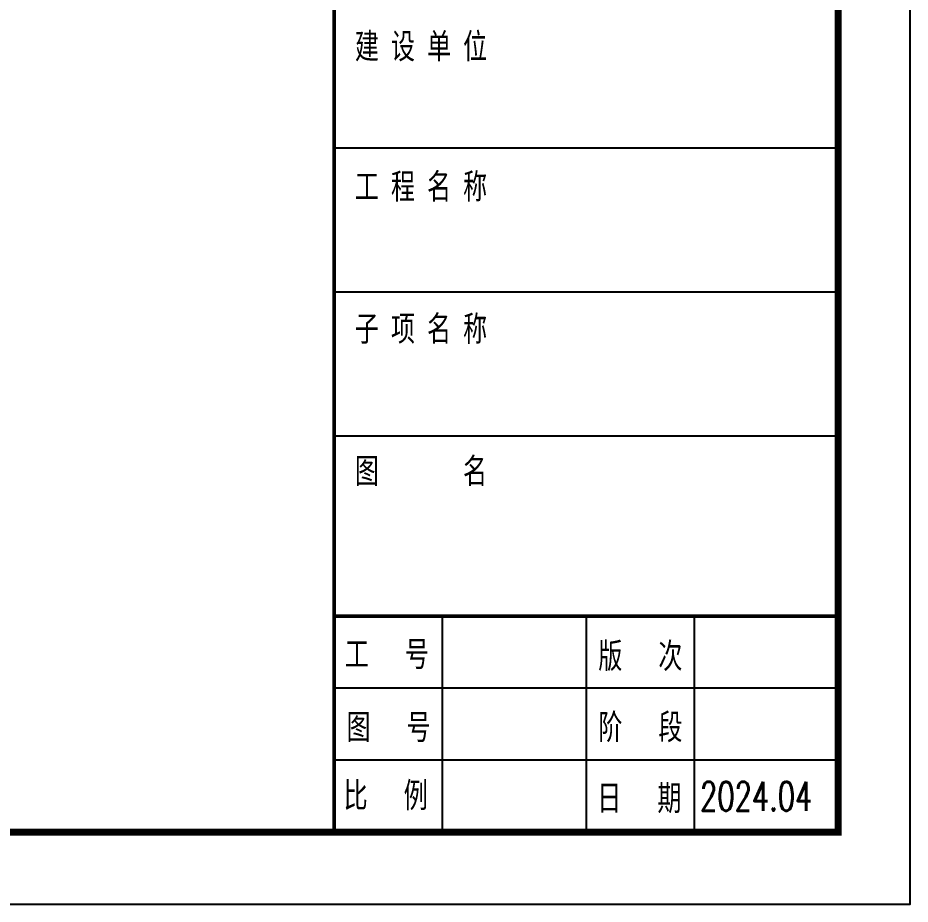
# Model space of a CAD drawing. Extents: x 1738143 to 1822243, y -608375 to -303375.
# Drawn here: x 1809851 to 1822243, y -546975 to -534663 of the extents above; entities that cross this region are included whole.
import ezdxf
from ezdxf.enums import TextEntityAlignment as Align

# ---------------------------------------------------------------- set-up
doc = ezdxf.new("R2018")
doc.units = 0
doc.header["$LTSCALE"] = 1000
doc.header["$MEASUREMENT"] = 0
doc.layers.add('TK', color=4, linetype='Continuous')
doc.styles.add('HZTXT1', font='romans.shx', dxfattribs={"width": 0.7, "bigfont": 'GBHZFS.SHX'})
doc.styles.get("Standard").update_dxf_attribs({"font": 'gbenor.shx', "bigfont": 'gbcbig.shx'})
doc.styles.add('黑体', font='simhei.ttf')

# ---------------------------------------------------------------- blocks, each defined once
blk = doc.blocks.new('*U633')
at = {"color": 3}
blk.add_lwpolyline([(-84100, 0), (0, 0), (0, 59400), (-84100, 59400)], close=True, dxfattribs=at)
at = {"color": 3, "const_width": 100}
blk.add_lwpolyline([(-81600, 1000), (-1000, 1000), (-1000, 58400), (-81600, 58400)], close=True, dxfattribs=at)
at = {"layer": 'TK', "color": 2}
for p, q in [((-1000, 10500), (-8000, 10500)), ((-1000, 8500), (-8000, 8500)), ((-1000, 6500), (-8000, 6500)), ((-1000, 4000), (-8000, 4000)), ((-6500, 4000), (-6500, 1000)), ((-4500, 4000), (-4500, 1000)), ((-3000, 4000), (-3000, 1000)), ((-1000, 3000), (-8000, 3000)), ((-1000, 2000), (-8000, 2000))]:
    blk.add_line(p, q, dxfattribs=at)
at = {"layer": 'TK', "color": 2, "const_width": 50, "flags": 128}
for points in [[(-8000, 41000), (-8000, 1000)], [(-1000, 4000), (-8000, 4000)]]:
    blk.add_lwpolyline(points, dxfattribs=at)
at = {"layer": 'TK', "color": 2, "ltscale": 0.6, "style": '黑体', "width": 0.7}
for s, p in [('建 设 单 位', (-7711, 11745)), ('工 程 名 称', (-7711, 9798)), ('子 项 名 称', (-7711, 7822)), ('图       名', (-7711, 5845)), ('工   号', (-7850, 3303)), ('版   次', (-4331, 3278)), ('图   号', (-7827, 2289)), ('阶   段', (-4331, 2289)), ('比   例', (-7868, 1342)), ('日   期', (-4346, 1303))]:
    blk.add_text(s, height=350, dxfattribs=at).set_placement(p)
at = {"layer": 'TK', "color": 4, "style": 'HZTXT1'}
for tag, height, width, p in [('项目负责1', 400, 0.6, (-4500, 19196)), ('项目负责2', 400, 0.6, (-4500, 18296)), ('专责', 400, 0.6, (-4500, 17396)), ('审定', 400, 0.6, (-4500, 16496)), ('审核', 400, 0.6, (-4500, 15596)), ('校对', 400, 0.6, (-4500, 14696)), ('设计', 400, 0.6, (-4500, 13796)), ('绘图', 400, 0.6, (-4500, 12896)), ('建设单位', 450, 0.6, (-4500, 11050)), ('工号', 400, 0.5, (-5501, 3507)), ('版次', 400, 0.7, (-2138, 3498)), ('阶段', 400, 0.7, (-2138, 2498)), ('比例', 400, 0.7, (-5491, 1513)), ('日期', 400, 0.7, (-2138, 1498))]:
    blk.add_attdef(tag, text='', height=height, dxfattribs=dict(at, width=width)).set_placement(p, align=Align.MIDDLE)
at = {"layer": 'TK', "color": 1, "lineweight": -3, "style": 'HZTXT1', "width": 0.6}
blk.add_attdef('工程名称', text='', height=450, dxfattribs=at).set_placement((-4500, 9050), align=Align.MIDDLE)
at = {"layer": 'TK', "color": 4, "lineweight": -3, "style": 'HZTXT1', "width": 0.6}
blk.add_attdef('子项名称', text='', height=450, dxfattribs=at).set_placement((-4500, 7050), align=Align.MIDDLE)
at = {"layer": 'TK', "color": 1, "lineweight": -3, "width": 0.6, "flags": 104}
blk.add_attdef('图名', text='', height=400, dxfattribs=at).set_placement((-4558, 4958), align=Align.MIDDLE_CENTER)
at = {"layer": 'TK', "color": 1, "style": 'HZTXT1', "width": 0.7}
blk.add_attdef('图号', text='', height=400, dxfattribs=at).set_placement((-5491, 2513), align=Align.MIDDLE)

msp = doc.modelspace()

# ---------------------------------------------------------------- block references
ref = msp.add_blockref('*U633', (1822242.9, -546974.9))
ref.add_attrib('日期', '2024.04', dxfattribs={"layer": 'TK', "color": 4, "height": 400, "style": 'HZTXT1', "width": 0.7}).set_placement((1820104.9, -545476.5), align=Align.MIDDLE)
lines = msp.add_mtext('\\W0.6000;', dxfattribs={"layer": 'TK', "color": 1, "lineweight": -3, "insert": (1817684.5, -542017.2), "char_height": 2.5, "attachment_point": 1})
ref.add_attrib('图名', '', (1817684.5, -542017.2), dxfattribs={"flags": 104}).embed_mtext(lines)

doc.saveas('drawing.dxf')
